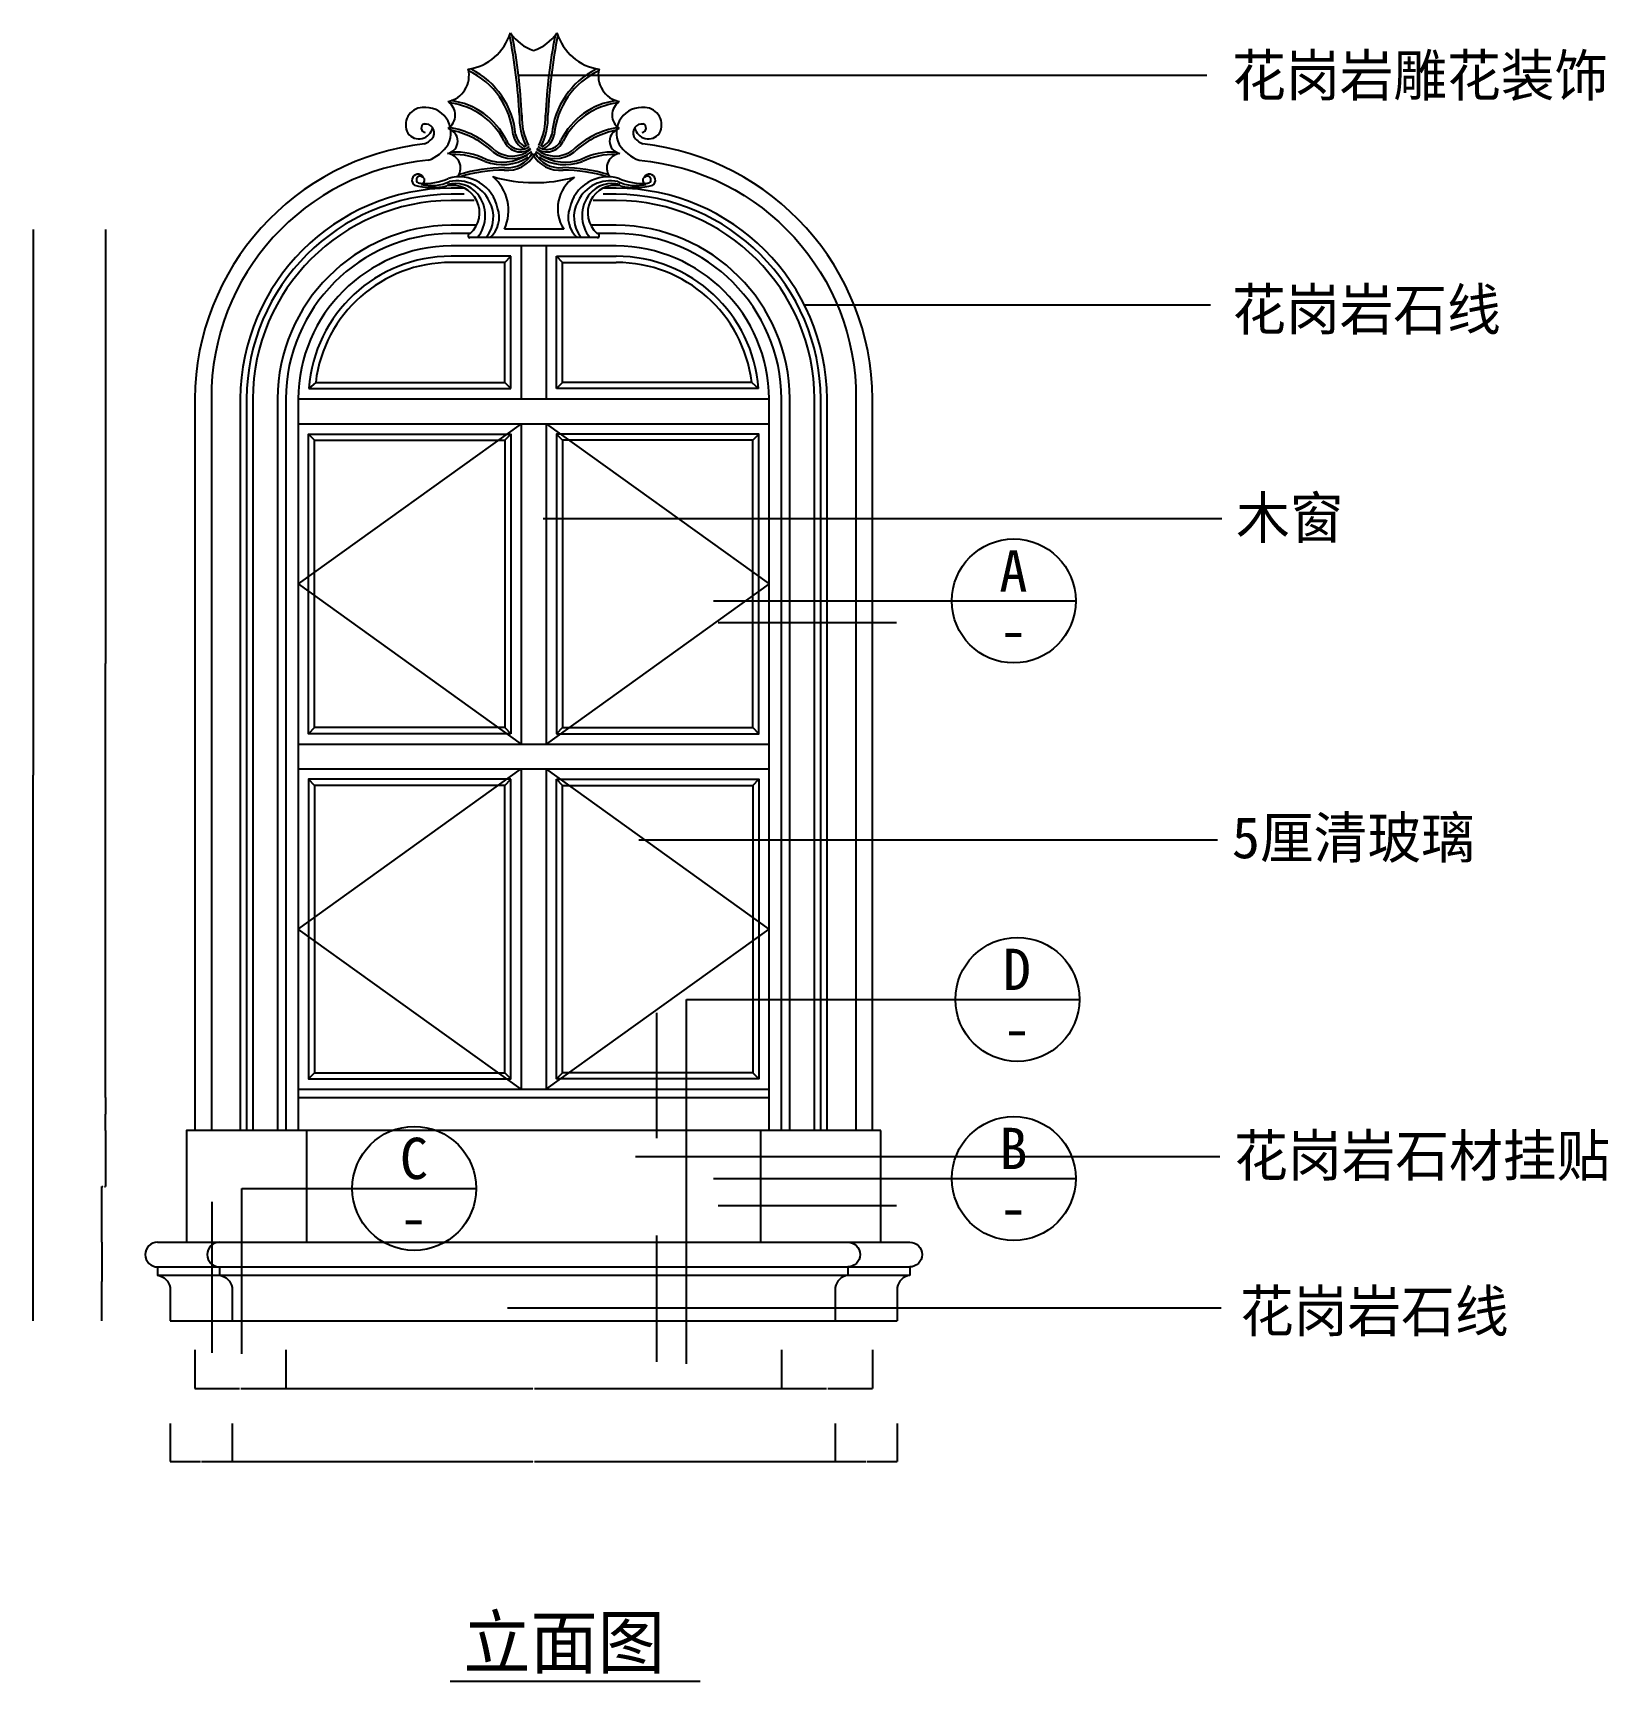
# Model space of a CAD drawing. Header units: metres. Extents: x -9731 to 0, y -43331 to 0.
# Drawn here: x -9606 to -5795, y -35849 to -31862 of the extents above; entities that cross this region are included whole.
import ezdxf

# ---------------------------------------------------------------- set-up
doc = ezdxf.new("R2010")
doc.units = ezdxf.units.M
for name, color, linetype in [('3', 3, 'Continuous'), ('4', 4, 'Continuous'), ('7', 7, 'Continuous'), ('BH', 3, 'Continuous'), ('DIM', 3, 'Continuous'), ('TEXT', 3, 'Continuous')]:
    doc.layers.add(name, color=color, linetype=linetype)
doc.dimstyles.get("Standard").update_dxf_attribs({"dimtxt": 2.5, "dimasz": 2.5, "dimexe": 1.25, "dimexo": 0.625, "dimtad": 1, "dimcen": 2.5, "dimazin": 3, "dimtfac": 1, "dimtmove": 0, "dimatfit": 3})

# ---------------------------------------------------------------- blocks, each defined once
blk = doc.blocks.new('*D1')
for p, q in [((-9605.9, -32337.35), (-9605.9, -33657.35)), ((-9606.15, -33657.35), (-9606.4, -33657.35)), ((-9605.9, -34977.35), (-9605.9, -33657.35)), ((-9605.9, -33657.35), (-9605.9, -33657.35)), ((-9605.65, -33657.35), (-9605.4, -33657.35))]:
    blk.add_line(p, q)
at = {"layer": 'Defpoints'}
for p in [(-9605.9, -32337.35), (-9605.9, -33657.35), (-9605.9, -34977.35)]:
    blk.add_point(p, dxfattribs=at)
at = {"layer": 'DIM', "insert": (-9605.9, -33656.225), "char_height": 1, "attachment_point": 5}
blk.add_mtext('0', dxfattribs=at)
blk = doc.blocks.new('*D2')
for p, q in [((-9430.87, -34517.35), (-9430.87, -34652.35)), ((-9439.94, -34787.35), (-9439.94, -34652.35)), ((-9439.69, -34652.35), (-9437.405, -34652.35)), ((-9433.405, -34652.35), (-9431.12, -34652.35))]:
    blk.add_line(p, q)
at = {"layer": 'Defpoints'}
for p in [(-9430.87, -34517.35), (-9439.94, -34652.35), (-9439.94, -34787.35)]:
    blk.add_point(p, dxfattribs=at)
at = {"layer": 'DIM', "insert": (-9435.405, -34652.35), "char_height": 1, "attachment_point": 5}
blk.add_mtext('9,07', dxfattribs=at)
blk = doc.blocks.new('*D3')
for p, q in [((-9430.87, -34437.35), (-9430.87, -34477.35)), ((-9431.12, -34477.35), (-9431.37, -34477.35)), ((-9430.87, -34517.35), (-9430.87, -34477.35)), ((-9430.87, -34477.35), (-9430.87, -34477.35)), ((-9430.62, -34477.35), (-9430.37, -34477.35))]:
    blk.add_line(p, q)
at = {"layer": 'Defpoints'}
for p in [(-9430.87, -34437.35), (-9430.87, -34477.35), (-9430.87, -34517.35)]:
    blk.add_point(p, dxfattribs=at)
at = {"layer": 'DIM', "insert": (-9430.87, -34476.225), "char_height": 1, "attachment_point": 5}
blk.add_mtext('0', dxfattribs=at)
blk = doc.blocks.new('*D4')
for p, q in [((-8994.64, -35048.02), (-8994.64, -35141.05)), ((-7794.64, -35048.02), (-7794.64, -35141.05)), ((-8994.39, -35141.05), (-8396.64, -35141.05)), ((-8392.64, -35141.05), (-7794.89, -35141.05))]:
    blk.add_line(p, q)
at = {"layer": 'Defpoints'}
for p in [(-8994.64, -35048.02), (-7794.64, -35048.02), (-8994.64, -35141.05)]:
    blk.add_point(p, dxfattribs=at)
at = {"layer": 'DIM', "insert": (-8394.64, -35141.05), "char_height": 1, "attachment_point": 5}
blk.add_mtext('1200', dxfattribs=at)
blk = doc.blocks.new('*D5')
for p, q in [((-9124.64, -35225.61), (-9124.64, -35317.94)), ((-7664.64, -35225.61), (-7664.64, -35317.94)), ((-9124.39, -35317.94), (-8396.64, -35317.94)), ((-8392.64, -35317.94), (-7664.89, -35317.94))]:
    blk.add_line(p, q)
at = {"layer": 'Defpoints'}
for p in [(-9124.64, -35225.61), (-7664.64, -35225.61), (-9124.64, -35317.94)]:
    blk.add_point(p, dxfattribs=at)
at = {"layer": 'DIM', "insert": (-8394.64, -35317.94), "char_height": 1, "attachment_point": 5}
blk.add_mtext('1460', dxfattribs=at)
blk = doc.blocks.new('*D15')
for p, q in [((-9214.64, -35048.02), (-9214.64, -35141.05)), ((-8994.64, -35048.02), (-8994.64, -35141.05)), ((-9214.39, -35141.05), (-9106.14, -35141.05)), ((-9103.14, -35141.05), (-8994.89, -35141.05))]:
    blk.add_line(p, q)
at = {"layer": 'Defpoints'}
for p in [(-9214.64, -35048.02), (-8994.64, -35048.02), (-9214.64, -35141.05)]:
    blk.add_point(p, dxfattribs=at)
at = {"layer": 'DIM', "insert": (-9104.64, -35141.05), "char_height": 1, "attachment_point": 5}
blk.add_mtext('220', dxfattribs=at)
blk = doc.blocks.new('*D16')
for p, q in [((-9274.64, -35225.61), (-9274.64, -35317.94)), ((-9124.64, -35225.61), (-9124.64, -35317.94)), ((-9274.39, -35317.94), (-9201.14, -35317.94)), ((-9198.14, -35317.94), (-9124.89, -35317.94))]:
    blk.add_line(p, q)
at = {"layer": 'Defpoints'}
for p in [(-9274.64, -35225.61), (-9124.64, -35225.61), (-9274.64, -35317.94)]:
    blk.add_point(p, dxfattribs=at)
at = {"layer": 'DIM', "insert": (-9199.64, -35317.94), "char_height": 1, "attachment_point": 5}
blk.add_mtext('150', dxfattribs=at)
blk = doc.blocks.new('*D18')
for p, q in [((-9439.94, -34787.35), (-9439.94, -34882.35)), ((-9440.19, -34882.35), (-9440.44, -34882.35)), ((-9439.94, -34977.35), (-9439.94, -34882.35)), ((-9439.94, -34882.35), (-9439.94, -34882.35)), ((-9439.69, -34882.35), (-9439.44, -34882.35))]:
    blk.add_line(p, q)
at = {"layer": 'Defpoints'}
for p in [(-9439.94, -34787.35), (-9439.94, -34882.35), (-9439.94, -34977.35)]:
    blk.add_point(p, dxfattribs=at)
at = {"layer": 'DIM', "insert": (-9439.94, -34881.225), "char_height": 1, "attachment_point": 5}
blk.add_mtext('0', dxfattribs=at)
blk = doc.blocks.new('*D19')
for p, q in [((-7794.64, -35048.02), (-7794.64, -35141.05)), ((-7574.64, -35048.02), (-7574.64, -35141.05)), ((-7794.39, -35141.05), (-7686.14, -35141.05)), ((-7683.14, -35141.05), (-7574.89, -35141.05))]:
    blk.add_line(p, q)
at = {"layer": 'Defpoints'}
for p in [(-7794.64, -35048.02), (-7574.64, -35048.02), (-7794.64, -35141.05)]:
    blk.add_point(p, dxfattribs=at)
at = {"layer": 'DIM', "insert": (-7684.64, -35141.05), "char_height": 1, "attachment_point": 5}
blk.add_mtext('220', dxfattribs=at)
blk = doc.blocks.new('*D20')
for p, q in [((-7664.64, -35225.61), (-7664.64, -35317.94)), ((-7514.64, -35225.61), (-7514.64, -35317.94)), ((-7664.39, -35317.94), (-7591.14, -35317.94)), ((-7588.14, -35317.94), (-7514.89, -35317.94))]:
    blk.add_line(p, q)
at = {"layer": 'Defpoints'}
for p in [(-7664.64, -35225.61), (-7514.64, -35225.61), (-7664.64, -35317.94)]:
    blk.add_point(p, dxfattribs=at)
at = {"layer": 'DIM', "insert": (-7589.64, -35317.94), "char_height": 1, "attachment_point": 5}
blk.add_mtext('150', dxfattribs=at)
blk = doc.blocks.new('*D21')
for p, q in [((-9430.87, -32337.35), (-9430.87, -33387.35)), ((-9431.12, -33387.35), (-9431.37, -33387.35)), ((-9430.87, -34437.35), (-9430.87, -33387.35)), ((-9430.87, -33387.35), (-9430.87, -33387.35)), ((-9430.62, -33387.35), (-9430.37, -33387.35))]:
    blk.add_line(p, q)
at = {"layer": 'Defpoints'}
for p in [(-9430.87, -32337.35), (-9430.87, -33387.35), (-9430.87, -34437.35)]:
    blk.add_point(p, dxfattribs=at)
at = {"layer": 'DIM', "insert": (-9430.87, -33386.225), "char_height": 1, "attachment_point": 5}
blk.add_mtext('0', dxfattribs=at)

msp = doc.modelspace()

# ---------------------------------------------------------------- hatches: boundary and pattern name
at = {"layer": 'BH'}
h = msp.add_hatch(dxfattribs=at)
h.set_pattern_fill('AR-RROOF', scale=400)
h.paths.add_polyline_path([(-8464.64, -32847.35), (-8924.64, -32847.35), (-8924.64, -33542.35), (-8464.64, -33542.35)])
h.paths.add_polyline_path([(-8464.64, -32707.35), (-8464.64, -32417.35), (-8594.64, -32417.35, 0.38), (-8922.21, -32707.35)])
h.paths.add_polyline_path([(-7867.07, -32707.35, 0.38), (-8194.64, -32417.35), (-8324.64, -32417.35), (-8324.64, -32707.35)])
h.paths.add_polyline_path([(-8324.64, -33542.35), (-7864.64, -33542.35), (-7864.64, -32847.35), (-8324.64, -32847.35)])
h.paths.add_polyline_path([(-8924.64, -34377.35), (-8464.64, -34377.35), (-8464.64, -33682.35), (-8924.64, -33682.35)])
h.paths.add_polyline_path([(-8324.64, -34377.35), (-8024.43, -34377.35), (-8024.43, -34200.11), (-7864.64, -34200.11), (-7864.64, -33682.35), (-8324.64, -33682.35)])
h.paths.add_polyline_path([(-7864.64, -34200.11), (-8024.43, -34200.11), (-8024.43, -34377.35), (-7864.64, -34377.35)])

# ---------------------------------------------------------------- linework, layer by layer
at = {"layer": '3'}
for p, q in [((-8449.64, -32402.35), (-8594.64, -32402.35)), ((-8464.64, -32417.35), (-8449.64, -32402.35)), ((-8449.64, -32722.35), (-8449.64, -32402.35)), ((-8339.64, -32402.35), (-8194.64, -32402.35)), ((-8339.64, -32722.35), (-8339.64, -32402.35)), ((-8324.64, -32417.35), (-8339.64, -32402.35)), ((-8464.64, -32417.35), (-8594.64, -32417.35)), ((-8464.64, -32707.35), (-8464.64, -32417.35)), ((-8324.64, -32417.35), (-8194.64, -32417.35)), ((-8324.64, -32707.35), (-8324.64, -32417.35)), ((-8922.21, -32707.35), (-8938.73, -32722.35)), ((-8938.73, -32722.35), (-8449.64, -32722.35)), ((-8922.21, -32707.35), (-8464.64, -32707.35)), ((-8464.64, -32707.35), (-8449.64, -32722.35)), ((-8324.64, -32707.35), (-8339.64, -32722.35)), ((-7850.55, -32722.35), (-8339.64, -32722.35)), ((-7867.07, -32707.35), (-8324.64, -32707.35)), ((-7867.07, -32707.35), (-7850.55, -32722.35)), ((-8424.64, -32807.35), (-8964.64, -33194.85)), ((-8364.64, -32807.35), (-7824.64, -33194.85)), ((-8924.64, -32847.35), (-8939.64, -32832.35)), ((-8464.64, -32847.35), (-8449.64, -32832.35)), ((-8324.64, -32847.35), (-8339.64, -32832.35)), ((-7864.64, -32847.35), (-7849.64, -32832.35)), ((-8964.64, -33194.85), (-8424.64, -33582.35)), ((-7824.64, -33194.85), (-8364.64, -33582.35)), ((-8924.64, -33542.35), (-8939.64, -33557.35)), ((-8464.64, -33542.35), (-8449.64, -33557.35)), ((-8324.64, -33542.35), (-8339.64, -33557.35)), ((-7864.64, -33542.35), (-7849.64, -33557.35)), ((-8964.64, -34029.85), (-8424.64, -33642.35)), ((-7824.64, -34029.85), (-8364.64, -33642.35)), ((-8924.64, -33682.35), (-8939.64, -33667.35)), ((-8464.64, -33682.35), (-8449.64, -33667.35)), ((-8324.64, -33682.35), (-8339.64, -33667.35)), ((-7864.64, -33682.35), (-7849.64, -33667.35)), ((-8424.64, -34417.35), (-8964.64, -34029.85)), ((-8364.64, -34417.35), (-7824.64, -34029.85)), ((-8924.64, -34377.35), (-8939.64, -34392.35)), ((-8464.64, -34377.35), (-8449.64, -34392.35)), ((-8324.64, -34377.35), (-8339.64, -34392.35)), ((-7864.64, -34377.35), (-7849.64, -34392.35))]:
    msp.add_line(p, q, dxfattribs=at)
for points in [[(-8563.15, -32252.35), (-8594.64, -32252.35, 0.41), (-9089.64, -32747.35), (-9089.64, -34517.35)], [(-7699.64, -34517.35), (-7699.64, -32747.35, 0.41), (-8194.64, -32252.35), (-8226.14, -32252.35)]]:
    msp.add_lwpolyline(points, format="xyb", dxfattribs=at)
for points in [[(-8239.25, -32357.35), (-8550.03, -32357.35)], [(-8322.03, -32336.79), (-8465.3, -32336.79)]]:
    msp.add_lwpolyline(points, dxfattribs=at)
for points in [[(-8449.64, -33557.35), (-8939.64, -33557.35), (-8939.64, -32832.35), (-8449.64, -32832.35), (-8449.64, -33557.35)], [(-8464.64, -33542.35), (-8924.64, -33542.35), (-8924.64, -32847.35), (-8464.64, -32847.35), (-8464.64, -33542.35)], [(-8339.64, -33557.35), (-7849.64, -33557.35), (-7849.64, -32832.35), (-8339.64, -32832.35), (-8339.64, -33557.35)], [(-8324.64, -33542.35), (-7864.64, -33542.35), (-7864.64, -32847.35), (-8324.64, -32847.35), (-8324.64, -33542.35)], [(-8449.64, -33667.35), (-8939.64, -33667.35), (-8939.64, -34392.35), (-8449.64, -34392.35), (-8449.64, -33667.35)], [(-8464.64, -33682.35), (-8924.64, -33682.35), (-8924.64, -34377.35), (-8464.64, -34377.35), (-8464.64, -33682.35)], [(-8339.64, -33667.35), (-7849.64, -33667.35), (-7849.64, -34392.35), (-8339.64, -34392.35), (-8339.64, -33667.35)], [(-8324.64, -33682.35), (-7864.64, -33682.35), (-7864.64, -34377.35), (-8324.64, -34377.35), (-8324.64, -33682.35)]]:
    msp.add_lwpolyline(points, close=True, dxfattribs=at)
for centre, radius, start, end in [((-8572.59, -31824.32), 127.27, 278.88, 342.7), ((-9743.99, -32125), 1316.44, 2.77, 11.31), ((-8359.99, -31799.25), 110.72, 214.63, 251.76), ((-9748.66, -32125.11), 1327.11, 2.77, 11.15), ((-8429.3, -31799.25), 110.72, 288.24, 325.37), ((-7040.63, -32125.11), 1327.11, 168.85, 177.23), ((-7045.3, -32125), 1316.44, 168.69, 177.23), ((-8216.69, -31824.32), 127.27, 197.3, 261.12), ((-8614.87, -31965.52), 63.83, 281.71, 14.01), ((-8632.41, -32124.48), 188.67, 4.89, 64.82), ((-8632.41, -32124.48), 194.67, 4.89, 63.64), ((-8156.87, -32124.48), 194.67, 116.36, 175.11), ((-8156.87, -32124.48), 188.67, 115.18, 175.11), ((-8174.41, -31965.52), 63.83, 165.99, 258.29), ((-8623.99, -32060.81), 39.52, 303.96, 56.04), ((-8618, -32200.33), 170.06, 26.64, 83.06), ((-8618, -32200.33), 176.06, 26.64, 82.21), ((-8171.28, -32200.33), 176.06, 97.79, 153.36), ((-8171.28, -32200.33), 170.06, 96.94, 153.36), ((-8165.29, -32060.81), 39.52, 123.96, 236.04), ((-8609.41, -32123.65), 30.98, 282.02, 76), ((-8629.69, -32290.06), 201.43, 45.84, 81.11), ((-8283.61, -32068.63), 145.68, 176.97, 207.91), ((-8283.61, -32068.63), 139.68, 176.97, 207.91), ((-8505.68, -32068.63), 139.68, 332.09, 3.03), ((-8505.68, -32068.63), 145.68, 332.09, 3.03), ((-8159.6, -32290.06), 201.43, 98.89, 134.16), ((-8179.88, -32123.65), 30.98, 104, 257.98), ((-8629.69, -32290.06), 195.43, 45.84, 78.71), ((-8426.41, -32106.76), 43.22, 203.39, 305.8), ((-8426.41, -32106.76), 37.22, 203.39, 305.8), ((-8394.79, -32097.81), 50.79, 192.5, 243.07), ((-8394.79, -32097.81), 44.79, 192.5, 243.07), ((-8362.87, -32106.76), 43.22, 234.2, 336.61), ((-8362.87, -32106.76), 37.22, 234.2, 336.61), ((-8394.5, -32097.81), 44.79, 296.93, 347.5), ((-8394.5, -32097.81), 50.79, 296.93, 347.5), ((-8159.6, -32290.06), 195.43, 101.29, 134.16), ((-8606.5, -32188.79), 35.02, 325.68, 84.2), ((-8587.19, -32327.93), 177.7, 64.24, 92.1), ((-8587.19, -32327.93), 171.7, 64.24, 92.05), ((-8470.99, -32059.43), 121.23, 250.09, 301.55), ((-8470.99, -32059.43), 115.23, 250.09, 301.55), ((-8470.99, -32059.43), 115.23, 250.09, 301.55), ((-8446.79, -32089.62), 76.27, 232.44, 308.88), ((-8446.79, -32089.62), 70.27, 232.44, 308.88), ((-8457.24, -32120.86), 73.42, 263.21, 332.56), ((-8457.24, -32120.86), 67.42, 263.21, 332.56), ((-8332.04, -32120.86), 73.42, 207.44, 276.79), ((-8332.04, -32120.86), 67.42, 207.44, 276.79), ((-8342.49, -32089.62), 76.27, 231.12, 307.56), ((-8342.49, -32089.62), 70.27, 231.12, 307.56), ((-8318.29, -32059.43), 121.23, 238.45, 289.91), ((-8318.29, -32059.43), 115.23, 238.45, 289.91), ((-8318.29, -32059.43), 115.23, 238.45, 289.91), ((-8202.1, -32327.93), 177.7, 87.9, 115.76), ((-8202.1, -32327.93), 171.7, 87.95, 115.76), ((-8182.78, -32188.79), 35.02, 95.8, 214.32), ((-8674.7, -32218.46), 14.51, 28.62, 236.73), ((-8669.87, -32217.34), 8.62, 46.15, 280.28), ((-8667.3, -32218.23), 8.58, 281.24, 51.55), ((-8574.57, -32304.54), 94.36, 11.17, 106.36), ((-8459.3, -32592.57), 404.84, 90.89, 106.65), ((-8459.3, -32592.57), 398.84, 90.89, 106.52), ((-8392.79, -31869.61), 354.71, 253.49, 285.83), ((-8563, -32291.84), 107.55, 335.29, 49.79), ((-8244.42, -32287.17), 92.11, 124.06, 212.59), ((-8329.98, -32592.57), 398.84, 73.48, 89.11), ((-8329.98, -32592.57), 404.84, 73.35, 89.11), ((-8214.71, -32304.54), 94.36, 73.64, 168.83), ((-8121.98, -32218.23), 8.58, 128.45, 258.76), ((-8114.58, -32218.46), 14.51, 303.27, 151.38), ((-8119.41, -32217.34), 8.62, 259.72, 133.85), ((-8640.47, -32075.7), 160.54, 254.76, 282.9), ((-8657.14, -32092.65), 133.64, 265.19, 294.76), ((-8642.3, -32125.01), 106.4, 256.55, 294.58), ((-8591.66, -32297.23), 66.33, 310.93, 101.27), ((-8584, -32295.46), 69.1, 39.55, 106.04), ((-8579.9, -32305.65), 85.82, 24.99, 102.21), ((-8593.92, -32304.12), 82.27, 319.69, 39.8), ((-8209.38, -32305.65), 85.82, 77.79, 155.01), ((-8195.36, -32304.12), 82.27, 140.2, 220.31), ((-8197.62, -32297.23), 66.33, 78.73, 229.07), ((-8205.28, -32295.46), 69.1, 73.96, 140.45), ((-8146.98, -32125.01), 106.4, 245.42, 283.45), ((-8132.15, -32092.65), 133.64, 245.24, 274.81), ((-8148.81, -32075.7), 160.54, 257.1, 285.24), ((-8570.34, -32307.87), 78.33, 320.83, 29.42), ((-8542.41, -32308.27), 64.35, 310.3, 20.28), ((-8246.87, -32308.27), 64.35, 159.72, 229.7), ((-8218.94, -32307.87), 78.33, 150.58, 219.17), ((-8548.27, -32352.5), 5.16, 89.35, 266.81), ((-8241.01, -32352.5), 5.16, 273.19, 90.65), ((-8594.64, -32747.35), 345, 90, 175.84), ((-8194.64, -32747.35), 345, 4.16, 90), ((-8594.64, -32747.35), 330, 90, 173.04), ((-8194.64, -32747.35), 330, 6.96, 90)]:
    msp.add_arc(centre, radius, start, end, dxfattribs=at)
at = {"layer": '4'}
for p, q in [((-8964.64, -34437.35), (-7824.64, -34437.35)), ((-9304.64, -34787.35), (-7484.64, -34787.35)), ((-9304.64, -34847.35), (-7484.64, -34847.35)), ((-7484.64, -34867.35), (-7484.64, -34867.35)), ((-9274.64, -34977.35), (-7514.64, -34977.35))]:
    msp.add_line(p, q, dxfattribs=at)
for points in [[(-8132.33, -32102.59, 0.85), (-8130.08, -32082.39, 0.85)], [(-8658.9, -32130.68, 0.38), (-9214.64, -32747.35), (-9214.64, -34517.35)], [(-7574.64, -34517.35), (-7574.64, -32747.35, 0.38), (-8130.38, -32130.68)], [(-8548.21, -32347.35), (-8594.64, -32347.35, 0.41), (-8994.64, -32747.35), (-8994.64, -34517.35)], [(-7794.64, -34517.35), (-7794.64, -32747.35, 0.41), (-8194.64, -32347.35), (-8241.07, -32347.35)], [(-9304.64, -34787.35, 1), (-9304.64, -34847.35), (-9304.64, -34847.35), (-9304.64, -34867.35, -0.33), (-9274.64, -34897.35), (-9274.64, -34977.35)], [(-9154.64, -34787.35, 1), (-9154.64, -34847.35), (-9154.64, -34847.35), (-9154.64, -34867.35, -0.33), (-9124.64, -34897.35), (-9124.64, -34977.35)], [(-7634.64, -34787.35, -1), (-7634.64, -34847.35), (-7634.64, -34847.35), (-7634.64, -34867.35, 0.33), (-7664.64, -34897.35), (-7664.64, -34977.35)], [(-7484.64, -34787.35, -1), (-7484.64, -34847.35), (-7484.64, -34847.35), (-7484.64, -34867.35, 0.33), (-7514.64, -34897.35), (-7514.64, -34977.35)]]:
    msp.add_lwpolyline(points, format="xyb", dxfattribs=at)
for points in [[(-7554.64, -34517.35), (-9234.64, -34517.35), (-9234.64, -34787.35)], [(-8944.64, -34517.35), (-8944.64, -34787.35)], [(-7844.64, -34787.35), (-7844.64, -34517.35)], [(-7554.64, -34787.35), (-7554.64, -34517.35)]]:
    msp.add_lwpolyline(points, dxfattribs=at)
for centre, radius, start, end in [((-8656.43, -32092.31), 10.3, 105.62, 267.08), ((-8656.8, -32104.01), 21.75, 337.5, 96.95), ((-8132.48, -32104.01), 21.75, 83.05, 202.5), ((-8679.55, -32083.12), 51.86, 293.47, 325.71), ((-8109.73, -32083.12), 51.86, 214.29, 246.53)]:
    msp.add_arc(centre, radius, start, end, dxfattribs=at)
at = {"layer": '7'}
for p, q in [((-8424.64, -32377.35), (-8424.64, -32747.35)), ((-8364.64, -32377.35), (-8364.64, -32747.35)), ((-8964.64, -32747.35), (-7824.64, -32747.35)), ((-8964.64, -32807.35), (-7824.64, -32807.35)), ((-8424.64, -32807.35), (-8424.64, -33582.35)), ((-8364.64, -32807.35), (-8364.64, -33582.35)), ((-8964.64, -33582.35), (-7824.64, -33582.35)), ((-8964.64, -33642.35), (-7824.64, -33642.35)), ((-8424.64, -33642.35), (-8424.64, -34417.35)), ((-8364.64, -33642.35), (-8364.64, -34417.35)), ((-8964.64, -34417.35), (-7824.64, -34417.35)), ((-7824.64, -34417.35), (-7824.64, -34417.35)), ((-9304.64, -34867.35), (-7484.64, -34867.35))]:
    msp.add_line(p, q, dxfattribs=at)
for points in [[(-8149.8, -32090.85, 0.67), (-8090.21, -32104.52, 0.56), (-8125.01, -32042.71, 0.6), (-8187.61, -32131.82, 0.17), (-8139.68, -32169.96, -0.39), (-7614.64, -32747.35), (-7614.64, -34517.35)], [(-8649.6, -32169.96, 0.39), (-9174.64, -32747.35), (-9174.64, -34517.35)], [(-8563.15, -32237.35), (-8594.64, -32237.35, 0.41), (-9104.64, -32747.35), (-9104.64, -34517.35)], [(-7684.64, -34517.35), (-7684.64, -32747.35, 0.41), (-8194.64, -32237.35), (-8226.14, -32237.35)], [(-8538.67, -32267.35), (-8594.64, -32267.35, 0.41), (-9074.64, -32747.35), (-9074.64, -34517.35)], [(-7714.64, -34517.35), (-7714.64, -32747.35, 0.41), (-8194.64, -32267.35), (-8250.62, -32267.35)], [(-8532.56, -32327.35), (-8594.64, -32327.35, 0.41), (-9014.64, -32747.35), (-9014.64, -34517.35)], [(-7774.64, -34517.35), (-7774.64, -32747.35, 0.41), (-8194.64, -32327.35), (-8256.72, -32327.35)], [(-7824.64, -34517.35), (-7824.64, -32747.35, 0.41), (-8194.64, -32377.35), (-8594.64, -32377.35, 0.41), (-8964.64, -32747.35), (-8964.64, -34517.35)]]:
    msp.add_lwpolyline(points, format="xyb", dxfattribs=at)
for centre, radius, start, end in [((-8662.64, -32084.33), 41.66, 92.25, 208.99), ((-8656.8, -32104.01), 61.75, 333.23, 96.95), ((-8672.06, -32085.54), 33.01, 215.1, 350.75), ((-8679.55, -32083.12), 91.86, 289.03, 327.98)]:
    msp.add_arc(centre, radius, start, end, dxfattribs=at)
at = {"layer": 'DIM'}
for p, q in [((-7959.29, -33236.15), (-7382.73, -33236.15)), ((-7947.92, -33288.61), (-7516.6, -33288.61)), ((-8024.43, -35081.82), (-8024.43, -34200.11)), ((-8024.43, -34200.11), (-7373.91, -34200.11)), ((-8096.61, -34535.67), (-8096.61, -34232.43)), ((-7959.29, -34633.39), (-7382.73, -34633.39)), ((-9100.64, -34657.38), (-8833.75, -34657.38)), ((-9100.64, -35057.1), (-9100.64, -34657.38)), ((-8833.75, -34657.38), (-8533.75, -34657.38)), ((-9172.82, -35054.73), (-9172.82, -34689.7)), ((-7947.92, -34698.36), (-7516.6, -34698.36)), ((-8096.61, -35077.13), (-8096.61, -34771.21))]:
    msp.add_line(p, q, dxfattribs=at)
for points in [[(-7382.73, -33236.15), (-7082.73, -33236.15)], [(-7373.91, -34200.11), (-7073.91, -34200.11)], [(-7382.73, -34633.39), (-7082.73, -34633.39)], [(-8833.75, -34657.38), (-8533.75, -34657.38)]]:
    msp.add_lwpolyline(points, dxfattribs=at)
for centre in [(-7232.73, -33236.15), (-7223.91, -34200.11), (-7232.73, -34633.39), (-8683.75, -34657.38)]:
    msp.add_circle(centre, 150, dxfattribs=at)
at = {"layer": 'TEXT'}
msp.add_line((-8596.93, -35849.01), (-7991.64, -35849.01), dxfattribs=at)

# ---------------------------------------------------------------- texts
at = {"layer": 'DIM'}
for s, p in [('A', (-7267.71, -33213.48)), ('-', (-7267.97, -33356.81)), ('D', (-7259.16, -34177.45)), ('-', (-7259.15, -34320.77)), ('B', (-7267.71, -34610.72)), ('C', (-8718.46, -34634.71)), ('-', (-7267.97, -34754.05)), ('-', (-8718.99, -34778.04))]:
    msp.add_text(s, height=100, dxfattribs=at).set_placement(p)
at = {"layer": 'TEXT'}
for s, height, p in [('花岗岩雕花装饰', 100, (-6704.11, -32014.95)), ('花岗岩石线', 100, (-6704.11, -32580.86)), ('木窗', 100, (-6694.66, -33084.77)), ('5厘清玻璃', 100, (-6704.93, -33858.6)), ('花岗岩石材挂贴', 100, (-6699.39, -34627.84)), ('花岗岩石线', 100, (-6685.25, -35004.28)), ('立面图', 125, (-8564.81, -35817.88))]:
    msp.add_text(s, height=height, dxfattribs=at).set_placement(p)

# ---------------------------------------------------------------- dimensions: what is measured, and where the dimension line sits
at = {"layer": 'DIM'}
for base, p1, p2, picture, middle in [((-9605.9, -33657.35), (-9605.9, -32337.35), (-9605.9, -34977.35), '*D1', (-9605.9, -33656.225)), ((-9430.87, -33387.35), (-9430.87, -34437.35), (-9430.87, -32337.35), '*D21', (-9430.87, -33386.225)), ((-9430.87, -34477.35), (-9430.87, -34517.35), (-9430.87, -34437.35), '*D3', (-9430.87, -34476.225)), ((-9439.94, -34652.35), (-9439.94, -34787.35), (-9430.87, -34517.35), '*D2', (-9435.405, -34652.35)), ((-9439.94, -34882.35), (-9439.94, -34977.35), (-9439.94, -34787.35), '*D18', (-9439.94, -34881.225)), ((-9214.64, -35141.05), (-9214.64, -35048.02), (-8994.64, -35048.02), '*D15', (-9104.64, -35141.05)), ((-8994.64, -35141.05), (-8994.64, -35048.02), (-7794.64, -35048.02), '*D4', (-8394.64, -35141.05)), ((-7794.64, -35141.05), (-7794.64, -35048.02), (-7574.64, -35048.02), '*D19', (-7684.64, -35141.05)), ((-9274.64, -35317.94), (-9274.64, -35225.61), (-9124.64, -35225.61), '*D16', (-9199.64, -35317.94)), ((-9124.64, -35317.94), (-9124.64, -35225.61), (-7664.64, -35225.61), '*D5', (-8394.64, -35317.94)), ((-7664.64, -35317.94), (-7664.64, -35225.61), (-7514.64, -35225.61), '*D20', (-7589.64, -35317.94))]:
    dim = msp.add_linear_dim(base=base, p1=p1, p2=p2, dimstyle='Standard', dxfattribs=at)
    dim.commit()
    dim.dimension.update_dxf_attribs({"geometry": picture, "text_midpoint": middle})

# ---------------------------------------------------------------- leaders
at = {"layer": '3'}
msp.add_leader([(-8147.98, -34580.45), (-6733.76, -34580.45)], dimstyle='Standard', dxfattribs=at)
at = {"layer": 'DIM'}
for points in [[(-8431.33, -31964.26), (-6765.16, -31964.26)], [(-7738.05, -32520.14), (-6757, -32520.14)], [(-8371.38, -33037.13), (-6728.92, -33037.13)], [(-8140.17, -33813.78), (-6739.43, -33813.78)], [(-8457.62, -34946.59), (-6731.08, -34946.59)]]:
    msp.add_leader(points, dimstyle='Standard', dxfattribs=at)

doc.saveas('drawing.dxf')
